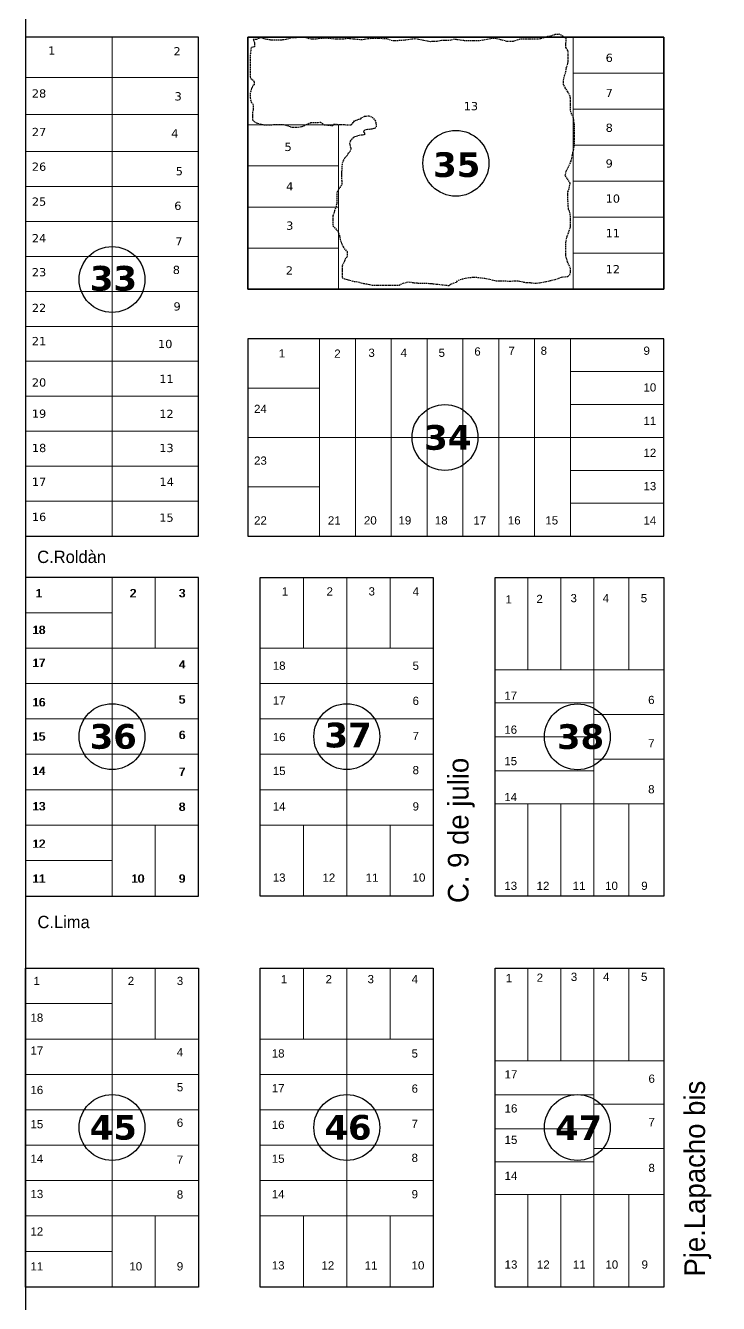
# Model space of a CAD drawing. Header units: millimetres. Extents: x 0 to 6558, y 60 to 10727.
# Drawn here: x 2200 to 2368.2, y 6726.2 to 7036.7 of the extents above; entities that cross this region are included whole.
import ezdxf

# ---------------------------------------------------------------- set-up
doc = ezdxf.new("R2010")
doc.units = ezdxf.units.MM
doc.linetypes.add('DASHED2', pattern=[0.375, 0.25, -0.125])
for name, color, linetype, lineweight in [('0 LAGUNA', 140, 'Continuous', 30), ('0 N° DE PARCELA', 255, 'Continuous', 25), ('0 SIG - PARCELAS', 252, 'Continuous', 18)]:
    doc.layers.add(name, color=color, linetype=linetype, lineweight=lineweight)
for name, color, linetype in [('0 NOMBRE DE CALLES', 255, 'Continuous'), ('0 N° DE MANZANA', 255, 'Continuous'), ('0 SIG - CHACRAS', 253, 'Continuous'), ('0 SIG - MANZANAS', 253, 'Continuous')]:
    doc.layers.add(name, color=color, linetype=linetype)
doc.styles.get("Standard").update_dxf_attribs({"font": 'arial.ttf'})
doc.styles.add('STYLE1', font='arial.ttf')

msp = doc.modelspace()

# ---------------------------------------------------------------- linework, layer by layer
at = {"layer": '0 LAGUNA', "linetype": 'DASHED2', "ltscale": 1.2}
msp.add_lwpolyline([(2255.562, 7032.601), (2255.562, 7031.564), (2254.728, 7031.319), (2254.582, 7029.931), (2254.508, 7029.492), (2254.508, 7028.323), (2254.508, 7027.227), (2254.508, 7026.569), (2254.508, 7026.131), (2254.508, 7025.619), (2254.508, 7025.4), (2254.508, 7024.231), (2254.655, 7023.865), (2255.313, 7023.354), (2255.459, 7022.988), (2255.459, 7022.33), (2255.094, 7021.965), (2254.874, 7021.38), (2254.655, 7020.796), (2254.508, 7020.211), (2254.508, 7019.115), (2254.801, 7018.092), (2255.167, 7017.58), (2255.24, 7017.069), (2255.24, 7016.411), (2255.24, 7016.192), (2255.094, 7015.68), (2255.094, 7014.876), (2255.094, 7014.584), (2255.094, 7013.78), (2255.971, 7013.049), (2257.8, 7012.611), (2259.775, 7012.611), (2262.627, 7012.684), (2264.382, 7012.099), (2264.821, 7012.026), (2266.211, 7012.026), (2267.162, 7012.172), (2268.186, 7012.684), (2269.283, 7013.122), (2271.623, 7013.195), (2272.501, 7012.611), (2274.695, 7012.391), (2274.768, 7012.757), (2279.084, 7012.537), (2279.527, 7013.152), (2279.655, 7013.344), (2279.943, 7013.568), (2280.264, 7013.697), (2280.904, 7013.953), (2281.353, 7014.017), (2281.609, 7014.337), (2282.282, 7014.657), (2282.698, 7014.721), (2283.307, 7014.753), (2284.14, 7014.433), (2284.813, 7013.729), (2285.037, 7013.216), (2285.037, 7012.864), (2285.101, 7012.384), (2285.069, 7011.936), (2284.877, 7011.744), (2284.588, 7011.648), (2284.332, 7011.616), (2284.044, 7011.52), (2283.819, 7011.488), (2283.531, 7011.456), (2282.987, 7011.456), (2282.41, 7011.328), (2282.09, 7011.104), (2282.058, 7010.912), (2282.122, 7010.816), (2282.25, 7010.624), (2282.282, 7010.336), (2282.346, 7010.208), (2282.09, 7010.112), (2281.769, 7010.048), (2280.969, 7010.016), (2280.264, 7009.728), (2279.751, 7009.6), (2279.527, 7009.375), (2279.207, 7009.183), (2278.95, 7008.863), (2278.822, 7008.575), (2278.662, 7008.127), (2278.854, 7007.167), (2278.95, 7006.911), (2278.95, 7006.751), (2278.634, 7005.911), (2278.307, 7005.666), (2278.061, 7005.093), (2277.487, 7004.52), (2277.078, 7003.865), (2276.832, 7002.964), (2276.75, 7001.572), (2276.668, 7000.917), (2276.668, 7000.098), (2276.75, 6998.952), (2276.75, 6997.97), (2276.176, 6997.233), (2275.603, 6996.168), (2275.603, 6994.858), (2275.521, 6993.221), (2275.029, 6991.665), (2274.619, 6990.519), (2274.619, 6989.373), (2274.619, 6988.063), (2275.767, 6986.753), (2276.176, 6985.77), (2276.422, 6984.46), (2277.078, 6982.905), (2277.651, 6982.168), (2278.061, 6981.758), (2278.06, 6980.492), (2277.651, 6980.083), (2277.405, 6979.428), (2276.831, 6978.282), (2276.831, 6977.054), (2276.831, 6976.235), (2276.831, 6975.416), (2277.405, 6975.171), (2278.306, 6974.925), (2279.781, 6974.515), (2280.273, 6974.515), (2281.502, 6974.188), (2282.075, 6974.024), (2282.731, 6973.942), (2284.206, 6973.615), (2285.599, 6973.615), (2286.746, 6973.615), (2287.402, 6973.615), (2288.549, 6973.615), (2289.696, 6973.615), (2290.679, 6973.615), (2291.662, 6974.106), (2292.973, 6974.434), (2294.366, 6974.188), (2295.759, 6974.106), (2296.743, 6974.106), (2298.463, 6974.024), (2302.724, 6973.533), (2303.38, 6973.942), (2304.691, 6974.434), (2305.101, 6974.843), (2306.412, 6975.252), (2307.887, 6975.498), (2309.28, 6975.58), (2310.427, 6975.416), (2311.41, 6975.334), (2314.278, 6974.679), (2315.425, 6974.679), (2317.556, 6974.597), (2319.604, 6974.679), (2321.363, 6974.267), (2322.265, 6974.267), (2323.658, 6974.103), (2324.805, 6974.185), (2326.444, 6974.513), (2328.574, 6975.004), (2330.131, 6975.577), (2331.688, 6975.741), (2332.179, 6976.15), (2332.343, 6976.969), (2332.261, 6977.788), (2331.606, 6979.261), (2331.196, 6980.653), (2331.196, 6982.454), (2331.196, 6984.01), (2331.442, 6985.238), (2331.852, 6986.384), (2332.343, 6987.858), (2332.343, 6989.578), (2332.343, 6990.151), (2332.098, 6991.543), (2331.852, 6992.034), (2331.77, 6992.853), (2331.688, 6994.244), (2331.688, 6995.227), (2331.688, 6996.291), (2332.016, 6997.192), (2332.098, 6997.683), (2332.261, 6998.42), (2331.032, 7000.303), (2331.288, 7001.348), (2331.779, 7002.248), (2332.435, 7003.722), (2332.845, 7005.605), (2333.254, 7007.406), (2333.254, 7009.044), (2333.254, 7009.781), (2333.254, 7010.6), (2333.254, 7012.646), (2333.008, 7014.366), (2332.353, 7015.758), (2332.271, 7016.74), (2332.271, 7018.46), (2332.271, 7019.033), (2332.189, 7019.524), (2331.697, 7020.588), (2331.042, 7021.571), (2330.632, 7022.308), (2330.632, 7022.963), (2330.632, 7023.454), (2330.878, 7024.6), (2331.206, 7025.501), (2331.288, 7026.319), (2331.697, 7027.548), (2331.779, 7028.694), (2331.779, 7029.431), (2331.697, 7030.659), (2331.206, 7031.314), (2331.206, 7032.46), (2331.288, 7033.606), (2329.649, 7034.589), (2328.584, 7034.507), (2327.436, 7034.098), (2326.699, 7034.016), (2324.978, 7033.443), (2322.766, 7033.361), (2321.455, 7033.361), (2319.98, 7033.361), (2318.423, 7032.869), (2316.866, 7032.869), (2314.244, 7033.524), (2313.261, 7033.524), (2309.983, 7032.951), (2308.098, 7032.951), (2306.378, 7033.033), (2304.083, 7033.361), (2303.264, 7033.115), (2301.625, 7033.033), (2300.97, 7033.033), (2299.822, 7032.869), (2298.348, 7032.788), (2296.253, 7033.144), (2294.532, 7033.471), (2291.337, 7033.062), (2289.042, 7032.98), (2287.813, 7033.471), (2285.519, 7033.553), (2284.29, 7033.553), (2283.061, 7033.471), (2281.586, 7033.225), (2279.865, 7033.389), (2278.226, 7033.553), (2277.161, 7033.389), (2275.44, 7033.389), (2272.982, 7033.635), (2271.343, 7033.553), (2270.524, 7033.389), (2269.295, 7033.389), (2267.656, 7033.799), (2266.181, 7033.799), (2264.296, 7033.635), (2263.149, 7033.307), (2261.92, 7033.144), (2259.789, 7033.144), (2258.233, 7033.389), (2257.085, 7033.717), (2256.02, 7033.307), (2255.283, 7033.307), (2255.562, 7032.601)], dxfattribs=at)
msp.add_lwpolyline([(2255.562, 7032.601), (2255.562, 7031.564), (2254.728, 7031.319), (2254.582, 7029.931), (2254.508, 7029.492), (2254.508, 7028.323), (2254.508, 7027.227), (2254.508, 7026.569), (2254.508, 7026.131), (2254.508, 7025.619), (2254.508, 7025.4), (2254.508, 7024.231), (2254.655, 7023.865), (2255.313, 7023.354), (2255.459, 7022.988), (2255.459, 7022.33), (2255.094, 7021.965), (2254.874, 7021.38), (2254.655, 7020.796), (2254.508, 7020.211), (2254.508, 7019.115), (2254.801, 7018.092), (2255.167, 7017.58), (2255.24, 7017.069), (2255.24, 7016.411), (2255.24, 7016.192), (2255.094, 7015.68), (2255.094, 7014.876), (2255.094, 7014.584), (2255.094, 7013.78), (2255.971, 7013.049), (2257.8, 7012.611), (2259.775, 7012.611), (2262.627, 7012.684), (2264.382, 7012.099), (2264.821, 7012.026), (2266.211, 7012.026), (2267.162, 7012.172), (2268.186, 7012.684), (2269.283, 7013.122), (2271.623, 7013.195), (2272.501, 7012.611), (2274.695, 7012.391), (2274.768, 7012.757), (2279.084, 7012.537), (2279.527, 7013.152), (2279.655, 7013.344), (2279.943, 7013.568), (2280.264, 7013.697), (2280.904, 7013.953), (2281.353, 7014.017), (2281.609, 7014.337), (2282.282, 7014.657), (2282.698, 7014.721), (2283.307, 7014.753), (2284.14, 7014.433), (2284.813, 7013.729), (2285.037, 7013.216), (2285.037, 7012.864), (2285.101, 7012.384), (2285.069, 7011.936), (2284.877, 7011.744), (2284.588, 7011.648), (2284.332, 7011.616), (2284.044, 7011.52), (2283.819, 7011.488), (2283.531, 7011.456), (2282.987, 7011.456), (2282.41, 7011.328), (2282.09, 7011.104), (2282.058, 7010.912), (2282.122, 7010.816), (2282.25, 7010.624), (2282.282, 7010.336), (2282.346, 7010.208), (2282.09, 7010.112), (2281.769, 7010.048), (2280.969, 7010.016), (2280.264, 7009.728), (2279.751, 7009.6), (2279.527, 7009.375), (2279.207, 7009.183), (2278.95, 7008.863), (2278.822, 7008.575), (2278.662, 7008.127), (2278.854, 7007.167), (2278.95, 7006.911), (2278.95, 7006.751), (2278.634, 7005.911), (2278.307, 7005.666), (2278.061, 7005.093), (2277.487, 7004.52), (2277.078, 7003.865), (2276.832, 7002.964), (2276.75, 7001.572), (2276.668, 7000.917), (2276.668, 7000.098), (2276.75, 6998.952), (2276.75, 6997.97), (2276.176, 6997.233), (2275.603, 6996.168), (2275.603, 6994.858), (2275.521, 6993.221), (2275.029, 6991.665), (2274.619, 6990.519), (2274.619, 6989.373), (2274.619, 6988.063), (2275.767, 6986.753), (2276.176, 6985.77), (2276.422, 6984.46), (2277.078, 6982.905), (2277.651, 6982.168), (2278.061, 6981.758), (2278.06, 6980.492), (2277.651, 6980.083), (2277.405, 6979.428), (2276.831, 6978.282), (2276.831, 6977.054), (2276.831, 6976.235), (2276.831, 6975.416), (2277.405, 6975.171), (2278.306, 6974.925), (2279.781, 6974.515), (2280.273, 6974.515), (2281.502, 6974.188), (2282.075, 6974.024), (2282.731, 6973.942), (2284.206, 6973.615), (2285.599, 6973.615), (2286.746, 6973.615), (2287.402, 6973.615), (2288.549, 6973.615), (2289.696, 6973.615), (2290.679, 6973.615), (2291.662, 6974.106), (2292.973, 6974.434), (2294.366, 6974.188), (2295.759, 6974.106), (2296.743, 6974.106), (2298.463, 6974.024), (2302.724, 6973.533), (2303.38, 6973.942), (2304.691, 6974.434), (2305.101, 6974.843), (2306.412, 6975.252), (2307.887, 6975.498), (2309.28, 6975.58), (2310.427, 6975.416), (2311.41, 6975.334), (2314.278, 6974.679), (2315.425, 6974.679), (2317.556, 6974.597), (2319.604, 6974.679), (2321.363, 6974.267), (2322.265, 6974.267), (2323.658, 6974.103), (2324.805, 6974.185), (2326.444, 6974.513), (2328.574, 6975.004), (2330.131, 6975.577), (2331.688, 6975.741), (2332.179, 6976.15), (2332.343, 6976.969), (2332.261, 6977.788), (2331.606, 6979.261), (2331.196, 6980.653), (2331.196, 6982.454), (2331.196, 6984.01), (2331.442, 6985.238), (2331.852, 6986.384), (2332.343, 6987.858), (2332.343, 6989.578), (2332.343, 6990.151), (2332.098, 6991.543), (2331.852, 6992.034), (2331.77, 6992.853), (2331.688, 6994.244), (2331.688, 6995.227), (2331.688, 6996.291), (2332.016, 6997.192), (2332.098, 6997.683), (2332.261, 6998.42), (2331.032, 7000.303), (2331.288, 7001.348), (2331.779, 7002.248), (2332.435, 7003.722), (2332.845, 7005.605), (2333.254, 7007.406), (2333.254, 7009.044), (2333.254, 7009.781), (2333.254, 7010.6), (2333.254, 7012.646), (2333.008, 7014.366), (2332.353, 7015.758), (2332.271, 7016.74), (2332.271, 7018.46), (2332.271, 7019.033), (2332.189, 7019.524), (2331.697, 7020.588), (2331.042, 7021.571), (2330.632, 7022.308), (2330.632, 7022.963), (2330.632, 7023.454), (2330.878, 7024.6), (2331.206, 7025.501), (2331.288, 7026.319), (2331.697, 7027.548), (2331.779, 7028.694), (2331.779, 7029.431), (2331.697, 7030.659), (2331.206, 7031.314), (2331.206, 7032.46), (2331.288, 7033.606), (2329.649, 7034.589), (2328.584, 7034.507), (2327.436, 7034.098), (2326.699, 7034.016), (2324.978, 7033.443), (2322.766, 7033.361), (2321.455, 7033.361), (2319.98, 7033.361), (2318.423, 7032.869), (2316.866, 7032.869), (2314.244, 7033.524), (2313.261, 7033.524), (2309.983, 7032.951), (2308.098, 7032.951), (2306.378, 7033.033), (2304.083, 7033.361), (2303.264, 7033.115), (2301.625, 7033.033), (2300.97, 7033.033), (2299.822, 7032.869), (2298.348, 7032.788), (2296.253, 7033.144), (2294.532, 7033.471), (2291.337, 7033.062), (2289.042, 7032.98), (2287.813, 7033.471), (2285.519, 7033.553), (2284.29, 7033.553), (2283.061, 7033.471), (2281.586, 7033.225), (2279.865, 7033.389), (2278.226, 7033.553), (2277.161, 7033.389), (2275.44, 7033.389), (2272.982, 7033.635), (2271.343, 7033.553), (2270.524, 7033.389), (2269.295, 7033.389), (2267.656, 7033.799), (2266.181, 7033.799), (2264.296, 7033.635), (2263.149, 7033.307), (2261.92, 7033.144), (2259.789, 7033.144), (2258.233, 7033.389), (2257.085, 7033.717), (2256.02, 7033.307), (2255.283, 7033.307), (2255.562, 7032.601)], dxfattribs=at)
at = {"layer": '0 N° DE MANZANA'}
for centre in [(2304.479, 7003.23), (2220.979, 6974.986), (2301.829, 6936.605), (2220.979, 6863.905), (2277.979, 6863.905), (2333.979, 6863.855), (2220.979, 6768.905), (2277.979, 6768.905), (2333.979, 6768.905)]:
    msp.add_circle(centre, 8, dxfattribs=at)
at = {"layer": '0 SIG - CHACRAS'}
msp.add_lwpolyline([(2199.979, 6415.105), (3179.979, 6415.105), (3179.979, 7395.105), (2199.979, 7395.105)], close=True, dxfattribs=at)
at = {"layer": '0 SIG - MANZANAS'}
for points in [[(2199.979, 6912.605), (2241.979, 6912.605), (2241.979, 7033.855), (2199.979, 7033.855)], [(2354.979, 7033.855), (2253.979, 7033.855), (2253.979, 6972.605), (2354.979, 6972.605)], [(2253.979, 7033.855), (2354.979, 7033.855), (2354.979, 6972.605), (2253.979, 6972.605)], [(2253.979, 6912.605), (2354.979, 6912.605), (2354.979, 6960.605), (2253.979, 6960.605)], [(2199.979, 6825.105), (2241.979, 6825.105), (2241.979, 6902.605), (2199.979, 6902.605)], [(2256.979, 6902.605), (2298.979, 6902.605), (2298.979, 6825.105), (2256.979, 6825.105)], [(2313.979, 6902.605), (2354.979, 6902.605), (2354.979, 6825.105), (2313.979, 6825.105)], [(2199.979, 6807.605), (2241.979, 6807.605), (2241.979, 6730.105), (2199.979, 6730.105)], [(2298.979, 6730.105), (2256.979, 6730.105), (2256.979, 6807.605), (2298.979, 6807.605)], [(2313.979, 6807.605), (2354.979, 6807.605), (2354.979, 6730.105), (2313.979, 6730.105)]]:
    msp.add_lwpolyline(points, close=True, dxfattribs=at)
at = {"layer": '0 SIG - PARCELAS'}
for points in [[(2220.979, 7024.105), (2199.979, 7024.105), (2199.979, 7033.855), (2220.979, 7033.855)], [(2220.979, 7024.105), (2241.979, 7024.105), (2241.979, 7033.855), (2220.979, 7033.855)], [(2275.979, 7012.605), (2253.979, 7012.605), (2253.979, 7033.855), (2332.979, 7033.855), (2332.979, 6972.605), (2275.979, 6972.605)], [(2354.979, 7033.855), (2332.979, 7033.855), (2332.979, 7025.105), (2354.979, 7025.105)], [(2332.979, 7033.855), (2354.979, 7033.855), (2354.979, 7025.105), (2332.979, 7025.105)], [(2354.979, 7025.105), (2332.979, 7025.105), (2332.979, 7016.355), (2354.979, 7016.355)], [(2199.979, 7015.105), (2220.979, 7015.105), (2220.979, 7024.105), (2199.979, 7024.105)], [(2220.979, 7015.105), (2241.979, 7015.105), (2241.979, 7024.105), (2220.979, 7024.105)], [(2354.979, 7016.355), (2332.979, 7016.355), (2332.979, 7007.605), (2354.979, 7007.605)], [(2199.979, 7006.105), (2220.979, 7006.105), (2220.979, 7015.105), (2199.979, 7015.105)], [(2220.979, 7006.105), (2241.979, 7006.105), (2241.979, 7015.105), (2220.979, 7015.105)], [(2253.979, 7002.605), (2275.979, 7002.605), (2275.979, 7012.605), (2253.979, 7012.605)], [(2199.979, 6997.605), (2220.979, 6997.605), (2220.979, 7006.105), (2199.979, 7006.105)], [(2220.979, 6997.605), (2241.979, 6997.605), (2241.979, 7006.105), (2220.979, 7006.105)], [(2354.979, 7007.605), (2332.979, 7007.605), (2332.979, 6998.855), (2354.979, 6998.855)], [(2253.979, 6992.605), (2275.979, 6992.605), (2275.979, 7002.605), (2253.979, 7002.605)], [(2199.979, 6989.105), (2220.979, 6989.105), (2220.979, 6997.605), (2199.979, 6997.605)], [(2220.979, 6989.105), (2241.979, 6989.105), (2241.979, 6997.605), (2220.979, 6997.605)], [(2354.979, 6998.855), (2332.979, 6998.855), (2332.979, 6990.105), (2354.979, 6990.105)], [(2253.979, 6982.605), (2275.979, 6982.605), (2275.979, 6992.605), (2253.979, 6992.605)], [(2199.979, 6980.605), (2220.979, 6980.605), (2220.979, 6989.105), (2199.979, 6989.105)], [(2220.979, 6980.605), (2241.979, 6980.605), (2241.979, 6989.105), (2220.979, 6989.105)], [(2354.979, 6990.105), (2332.979, 6990.105), (2332.979, 6981.355), (2354.979, 6981.355)], [(2253.979, 6972.605), (2275.979, 6972.605), (2275.979, 6982.605), (2253.979, 6982.605)], [(2253.979, 6982.605), (2275.979, 6982.605), (2275.979, 6972.605), (2253.979, 6972.605)], [(2354.979, 6981.355), (2332.979, 6981.355), (2332.979, 6972.605), (2354.979, 6972.605)], [(2199.979, 6972.105), (2220.979, 6972.105), (2220.979, 6980.605), (2199.979, 6980.605)], [(2220.979, 6972.105), (2241.979, 6972.105), (2241.979, 6980.605), (2220.979, 6980.605)], [(2199.979, 6963.605), (2220.979, 6963.605), (2220.979, 6972.105), (2199.979, 6972.105)], [(2220.979, 6963.605), (2241.979, 6963.605), (2241.979, 6972.105), (2220.979, 6972.105)], [(2199.979, 6955.105), (2220.979, 6955.105), (2220.979, 6963.605), (2199.979, 6963.605)], [(2220.979, 6955.105), (2241.979, 6955.105), (2241.979, 6963.605), (2220.979, 6963.605)], [(2253.979, 6948.605), (2271.379, 6948.605), (2271.379, 6960.605), (2253.979, 6960.605)], [(2271.379, 6936.605), (2280.079, 6936.605), (2280.079, 6960.605), (2271.379, 6960.605)], [(2280.079, 6936.605), (2288.779, 6936.605), (2288.779, 6960.605), (2280.079, 6960.605)], [(2288.779, 6936.605), (2297.479, 6936.605), (2297.479, 6960.605), (2288.779, 6960.605)], [(2297.479, 6936.605), (2306.179, 6936.605), (2306.179, 6960.605), (2297.479, 6960.605)], [(2306.179, 6936.605), (2314.879, 6936.605), (2314.879, 6960.605), (2306.179, 6960.605)], [(2314.879, 6936.605), (2323.579, 6936.605), (2323.579, 6960.605), (2314.879, 6960.605)], [(2323.579, 6936.605), (2332.279, 6936.605), (2332.279, 6960.605), (2323.579, 6960.605)], [(2332.279, 6952.605), (2354.979, 6952.605), (2354.979, 6960.605), (2332.279, 6960.605)], [(2199.979, 6946.605), (2220.979, 6946.605), (2220.979, 6955.105), (2199.979, 6955.105)], [(2220.979, 6946.605), (2241.979, 6946.605), (2241.979, 6955.105), (2220.979, 6955.105)], [(2332.279, 6944.605), (2354.979, 6944.605), (2354.979, 6952.605), (2332.279, 6952.605)], [(2253.979, 6936.605), (2271.379, 6936.605), (2271.379, 6948.605), (2253.979, 6948.605)], [(2199.979, 6938.105), (2220.979, 6938.105), (2220.979, 6946.605), (2199.979, 6946.605)], [(2220.979, 6938.105), (2241.979, 6938.105), (2241.979, 6946.605), (2220.979, 6946.605)], [(2332.279, 6936.605), (2354.979, 6936.605), (2354.979, 6944.605), (2332.279, 6944.605)], [(2199.979, 6929.605), (2220.979, 6929.605), (2220.979, 6938.105), (2199.979, 6938.105)], [(2220.979, 6929.605), (2241.979, 6929.605), (2241.979, 6938.105), (2220.979, 6938.105)], [(2253.979, 6924.605), (2271.379, 6924.605), (2271.379, 6936.605), (2253.979, 6936.605)], [(2271.379, 6912.605), (2280.079, 6912.605), (2280.079, 6936.605), (2271.379, 6936.605)], [(2280.079, 6912.605), (2288.779, 6912.605), (2288.779, 6936.605), (2280.079, 6936.605)], [(2288.779, 6912.605), (2297.479, 6912.605), (2297.479, 6936.605), (2288.779, 6936.605)], [(2297.479, 6912.605), (2306.179, 6912.605), (2306.179, 6936.605), (2297.479, 6936.605)], [(2306.179, 6912.605), (2314.879, 6912.605), (2314.879, 6936.605), (2306.179, 6936.605)], [(2314.879, 6912.605), (2323.579, 6912.605), (2323.579, 6936.605), (2314.879, 6936.605)], [(2323.579, 6912.605), (2332.279, 6912.605), (2332.279, 6936.605), (2323.579, 6936.605)], [(2332.279, 6928.605), (2354.979, 6928.605), (2354.979, 6936.605), (2332.279, 6936.605)], [(2199.979, 6921.105), (2220.979, 6921.105), (2220.979, 6929.605), (2199.979, 6929.605)], [(2220.979, 6921.105), (2241.979, 6921.105), (2241.979, 6929.605), (2220.979, 6929.605)], [(2332.279, 6920.605), (2354.979, 6920.605), (2354.979, 6928.605), (2332.279, 6928.605)], [(2253.979, 6912.605), (2271.379, 6912.605), (2271.379, 6924.605), (2253.979, 6924.605)], [(2199.979, 6912.605), (2220.979, 6912.605), (2220.979, 6921.105), (2199.979, 6921.105)], [(2220.979, 6912.605), (2241.979, 6912.605), (2241.979, 6921.105), (2220.979, 6921.105)], [(2332.279, 6912.605), (2354.979, 6912.605), (2354.979, 6920.605), (2332.279, 6920.605)], [(2199.979, 6894.005), (2220.979, 6894.005), (2220.979, 6902.605), (2199.979, 6902.605)], [(2220.979, 6885.405), (2231.479, 6885.405), (2231.479, 6902.605), (2220.979, 6902.605)], [(2231.479, 6885.405), (2241.979, 6885.405), (2241.979, 6902.605), (2231.479, 6902.605)], [(2256.979, 6885.405), (2267.479, 6885.405), (2267.479, 6902.605), (2256.979, 6902.605)], [(2267.479, 6885.405), (2277.979, 6885.405), (2277.979, 6902.605), (2267.479, 6902.605)], [(2277.979, 6885.405), (2288.479, 6885.405), (2288.479, 6902.605), (2277.979, 6902.605)], [(2288.479, 6885.405), (2298.979, 6885.405), (2298.979, 6902.605), (2288.479, 6902.605)], [(2313.979, 6880.105), (2321.979, 6880.105), (2321.979, 6902.605), (2313.979, 6902.605)], [(2321.979, 6880.105), (2329.979, 6880.105), (2329.979, 6902.605), (2321.979, 6902.605)], [(2329.979, 6880.105), (2337.979, 6880.105), (2337.979, 6902.605), (2329.979, 6902.605)], [(2337.979, 6880.105), (2346.479, 6880.105), (2346.479, 6902.605), (2337.979, 6902.605)], [(2346.479, 6880.105), (2354.979, 6880.105), (2354.979, 6902.605), (2346.479, 6902.605)], [(2199.979, 6885.405), (2220.979, 6885.405), (2220.979, 6894.005), (2199.979, 6894.005)], [(2199.979, 6876.805), (2220.979, 6876.805), (2220.979, 6885.405), (2199.979, 6885.405)], [(2220.979, 6876.805), (2241.979, 6876.805), (2241.979, 6885.405), (2220.979, 6885.405)], [(2256.979, 6876.805), (2277.979, 6876.805), (2277.979, 6885.405), (2256.979, 6885.405)], [(2277.979, 6876.805), (2298.979, 6876.805), (2298.979, 6885.405), (2277.979, 6885.405)], [(2313.979, 6872.105), (2337.979, 6872.105), (2337.979, 6880.105), (2313.979, 6880.105)], [(2337.979, 6869.305), (2354.979, 6869.305), (2354.979, 6880.105), (2337.979, 6880.105)], [(2199.979, 6868.205), (2220.979, 6868.205), (2220.979, 6876.805), (2199.979, 6876.805)], [(2220.979, 6868.205), (2241.979, 6868.205), (2241.979, 6876.805), (2220.979, 6876.805)], [(2256.979, 6868.205), (2277.979, 6868.205), (2277.979, 6876.805), (2256.979, 6876.805)], [(2277.979, 6868.205), (2298.979, 6868.205), (2298.979, 6876.805), (2277.979, 6876.805)], [(2313.979, 6863.855), (2337.979, 6863.855), (2337.979, 6872.105), (2313.979, 6872.105)], [(2199.979, 6859.605), (2220.979, 6859.605), (2220.979, 6868.205), (2199.979, 6868.205)], [(2220.979, 6859.605), (2241.979, 6859.605), (2241.979, 6868.205), (2220.979, 6868.205)], [(2256.979, 6859.605), (2277.979, 6859.605), (2277.979, 6868.205), (2256.979, 6868.205)], [(2277.979, 6859.605), (2298.979, 6859.605), (2298.979, 6868.205), (2277.979, 6868.205)], [(2337.979, 6858.405), (2354.979, 6858.405), (2354.979, 6869.305), (2337.979, 6869.305)], [(2313.979, 6855.605), (2337.979, 6855.605), (2337.979, 6863.855), (2313.979, 6863.855)], [(2199.979, 6851.005), (2220.979, 6851.005), (2220.979, 6859.605), (2199.979, 6859.605)], [(2220.979, 6851.005), (2241.979, 6851.005), (2241.979, 6859.605), (2220.979, 6859.605)], [(2256.979, 6851.005), (2277.979, 6851.005), (2277.979, 6859.605), (2256.979, 6859.605)], [(2277.979, 6851.005), (2298.979, 6851.005), (2298.979, 6859.605), (2277.979, 6859.605)], [(2337.979, 6847.605), (2354.979, 6847.605), (2354.979, 6858.405), (2337.979, 6858.405)], [(2313.979, 6847.605), (2337.979, 6847.605), (2337.979, 6855.605), (2313.979, 6855.605)], [(2199.979, 6842.405), (2220.979, 6842.405), (2220.979, 6851.005), (2199.979, 6851.005)], [(2220.979, 6842.405), (2241.979, 6842.405), (2241.979, 6851.005), (2220.979, 6851.005)], [(2256.979, 6842.405), (2277.979, 6842.405), (2277.979, 6851.005), (2256.979, 6851.005)], [(2277.979, 6842.405), (2298.979, 6842.405), (2298.979, 6851.005), (2277.979, 6851.005)], [(2313.979, 6825.105), (2321.979, 6825.105), (2321.979, 6847.605), (2313.979, 6847.605)], [(2321.979, 6825.105), (2329.979, 6825.105), (2329.979, 6847.605), (2321.979, 6847.605)], [(2329.979, 6825.105), (2337.979, 6825.105), (2337.979, 6847.605), (2329.979, 6847.605)], [(2337.979, 6825.105), (2346.479, 6825.105), (2346.479, 6847.605), (2337.979, 6847.605)], [(2346.479, 6825.105), (2354.979, 6825.105), (2354.979, 6847.605), (2346.479, 6847.605)], [(2199.979, 6833.805), (2220.979, 6833.805), (2220.979, 6842.405), (2199.979, 6842.405)], [(2220.979, 6825.105), (2231.479, 6825.105), (2231.479, 6842.405), (2220.979, 6842.405)], [(2231.479, 6825.105), (2241.979, 6825.105), (2241.979, 6842.405), (2231.479, 6842.405)], [(2256.979, 6825.105), (2267.479, 6825.105), (2267.479, 6842.405), (2256.979, 6842.405)], [(2267.479, 6825.105), (2277.979, 6825.105), (2277.979, 6842.405), (2267.479, 6842.405)], [(2277.979, 6825.105), (2288.479, 6825.105), (2288.479, 6842.405), (2277.979, 6842.405)], [(2288.479, 6825.105), (2298.979, 6825.105), (2298.979, 6842.405), (2288.479, 6842.405)], [(2199.979, 6825.105), (2220.979, 6825.105), (2220.979, 6833.805), (2199.979, 6833.805)], [(2199.979, 6807.605), (2220.979, 6807.605), (2220.979, 6799.005), (2199.979, 6799.005)], [(2220.979, 6790.405), (2231.479, 6790.405), (2231.479, 6807.605), (2220.979, 6807.605)], [(2231.479, 6807.605), (2241.979, 6807.605), (2241.979, 6790.405), (2231.479, 6790.405)], [(2267.479, 6807.605), (2256.979, 6807.605), (2256.979, 6790.405), (2267.479, 6790.405)], [(2267.479, 6790.405), (2277.979, 6790.405), (2277.979, 6807.605), (2267.479, 6807.605)], [(2277.979, 6807.605), (2288.479, 6807.605), (2288.479, 6790.405), (2277.979, 6790.405)], [(2288.479, 6790.405), (2298.979, 6790.405), (2298.979, 6807.605), (2288.479, 6807.605)], [(2321.979, 6785.105), (2313.979, 6785.105), (2313.979, 6807.605), (2321.979, 6807.605)], [(2321.979, 6785.105), (2329.979, 6785.105), (2329.979, 6807.605), (2321.979, 6807.605)], [(2329.979, 6807.605), (2337.979, 6807.605), (2337.979, 6785.105), (2329.979, 6785.105)], [(2337.979, 6785.105), (2346.479, 6785.105), (2346.479, 6807.605), (2337.979, 6807.605)], [(2346.479, 6807.605), (2354.979, 6807.605), (2354.979, 6785.105), (2346.479, 6785.105)], [(2220.979, 6799.005), (2199.979, 6799.005), (2199.979, 6790.405), (2220.979, 6790.405)], [(2220.979, 6781.805), (2199.979, 6781.805), (2199.979, 6790.405), (2220.979, 6790.405)], [(2241.979, 6790.405), (2220.979, 6790.405), (2220.979, 6781.805), (2241.979, 6781.805)], [(2256.979, 6790.405), (2277.979, 6790.405), (2277.979, 6781.805), (2256.979, 6781.805)], [(2277.979, 6781.805), (2298.979, 6781.805), (2298.979, 6790.405), (2277.979, 6790.405)], [(2313.979, 6776.855), (2337.979, 6776.855), (2337.979, 6785.105), (2313.979, 6785.105)], [(2354.979, 6785.105), (2337.979, 6785.105), (2337.979, 6774.605), (2354.979, 6774.605)], [(2199.979, 6781.805), (2220.979, 6781.805), (2220.979, 6773.205), (2199.979, 6773.205)], [(2220.979, 6773.205), (2241.979, 6773.205), (2241.979, 6781.805), (2220.979, 6781.805)], [(2256.979, 6781.805), (2277.979, 6781.805), (2277.979, 6773.205), (2256.979, 6773.205)], [(2298.979, 6781.805), (2277.979, 6781.805), (2277.979, 6773.205), (2298.979, 6773.205)], [(2337.979, 6768.605), (2313.979, 6768.605), (2313.979, 6776.855), (2337.979, 6776.855)], [(2220.979, 6764.605), (2199.979, 6764.605), (2199.979, 6773.205), (2220.979, 6773.205)], [(2241.979, 6773.205), (2220.979, 6773.205), (2220.979, 6764.605), (2241.979, 6764.605)], [(2256.979, 6773.205), (2277.979, 6773.205), (2277.979, 6764.605), (2256.979, 6764.605)], [(2277.979, 6764.605), (2298.979, 6764.605), (2298.979, 6773.205), (2277.979, 6773.205)], [(2337.979, 6774.605), (2354.979, 6774.605), (2354.979, 6763.805), (2337.979, 6763.805)], [(2313.979, 6760.605), (2337.979, 6760.605), (2337.979, 6768.605), (2313.979, 6768.605)], [(2199.979, 6764.605), (2220.979, 6764.605), (2220.979, 6756.005), (2199.979, 6756.005)], [(2220.979, 6756.005), (2241.979, 6756.005), (2241.979, 6764.605), (2220.979, 6764.605)], [(2277.979, 6756.005), (2256.979, 6756.005), (2256.979, 6764.605), (2277.979, 6764.605)], [(2298.979, 6764.605), (2277.979, 6764.605), (2277.979, 6756.005), (2298.979, 6756.005)], [(2354.979, 6763.805), (2337.979, 6763.805), (2337.979, 6752.605), (2354.979, 6752.605)], [(2313.979, 6752.605), (2337.979, 6752.605), (2337.979, 6760.605), (2313.979, 6760.605)], [(2220.979, 6747.405), (2199.979, 6747.405), (2199.979, 6756.005), (2220.979, 6756.005)], [(2241.979, 6756.005), (2220.979, 6756.005), (2220.979, 6747.405), (2241.979, 6747.405)], [(2256.979, 6756.005), (2277.979, 6756.005), (2277.979, 6747.405), (2256.979, 6747.405)], [(2277.979, 6747.405), (2298.979, 6747.405), (2298.979, 6756.005), (2277.979, 6756.005)], [(2321.979, 6752.605), (2313.979, 6752.605), (2313.979, 6730.105), (2321.979, 6730.105)], [(2321.979, 6752.605), (2329.979, 6752.605), (2329.979, 6730.105), (2321.979, 6730.105)], [(2337.979, 6752.605), (2329.979, 6752.605), (2329.979, 6730.105), (2337.979, 6730.105)], [(2346.479, 6730.105), (2337.979, 6730.105), (2337.979, 6752.605), (2346.479, 6752.605)], [(2346.479, 6752.605), (2354.979, 6752.605), (2354.979, 6730.105), (2346.479, 6730.105)], [(2199.979, 6747.405), (2220.979, 6747.405), (2220.979, 6738.805), (2199.979, 6738.805)], [(2220.979, 6747.405), (2231.479, 6747.405), (2231.479, 6730.105), (2220.979, 6730.105)], [(2231.479, 6730.105), (2241.979, 6730.105), (2241.979, 6747.405), (2231.479, 6747.405)], [(2256.979, 6747.405), (2267.479, 6747.405), (2267.479, 6730.105), (2256.979, 6730.105)], [(2267.479, 6730.105), (2277.979, 6730.105), (2277.979, 6747.405), (2267.479, 6747.405)], [(2277.979, 6747.405), (2288.479, 6747.405), (2288.479, 6730.105), (2277.979, 6730.105)], [(2288.479, 6730.105), (2298.979, 6730.105), (2298.979, 6747.405), (2288.479, 6747.405)], [(2220.979, 6738.805), (2199.979, 6738.805), (2199.979, 6730.105), (2220.979, 6730.105)]]:
    msp.add_lwpolyline(points, close=True, dxfattribs=at)

# ---------------------------------------------------------------- texts
at = {"layer": '0 NOMBRE DE CALLES', "color": 4, "linetype": 'Continuous', "char_height": 3, "width": 783.33333, "attachment_point": 4}
for s, insert in [('\\pt9.9999;{\\fBankGothic Lt BT|b0|i0|c0|p34;\\C256;C.Roldàn}', (2202.8, 6907.57)), ('\\pt9.9999;{\\fBankGothic Lt BT|b0|i0|c0|p34;\\C256;C.Lima}', (2202.858, 6818.832))]:
    msp.add_mtext(s, dxfattribs=dict(at, insert=insert))
at = {"layer": '0 NOMBRE DE CALLES', "char_height": 5, "width": 783.33333, "attachment_point": 4, "rotation": 90}
for s, insert in [('\\pt10;{\\fBankGothic Lt BT|b0|i0|c0|p34;C. 9 de julio }', (2305.798, 6823.453)), ('\\pt10;{\\fBankGothic Lt BT|b0|i0|c0|p34;Pje.Lapacho bis}', (2363.224, 6732.697))]:
    msp.add_mtext(s, dxfattribs=dict(at, insert=insert))
at = {"layer": '0 N° DE MANZANA', "char_height": 6, "width": 338.88889, "attachment_point": 4}
for s, insert in [('{\\fVerdana|b1|i0|c0|p34;35}', (2298.959, 7002.849)), ('{\\fVerdana|b1|i0|c0|p34;33}', (2215.595, 6975.231)), ('{\\fVerdana|b1|i0|c0|p34;34}', (2296.786, 6936.561)), ('{\\fVerdana|b1|i0|c0|p34;36}', (2215.544, 6863.905)), ('{\\fVerdana|b1|i0|c0|p34;37}', (2272.581, 6864.228)), ('{\\fVerdana|b1|i0|c0|p34;38}', (2329.016, 6863.855)), ('{\\fVerdana|b1|i0|c0|p34;45}', (2215.544, 6768.905)), ('{\\fVerdana|b1|i0|c0|p34;46}', (2272.544, 6768.905)), ('{\\fVerdana|b1|i0|c0|p34;47}', (2328.544, 6768.905))]:
    msp.add_mtext(s, dxfattribs=dict(at, insert=insert))
at = {"layer": '0 N° DE PARCELA', "char_height": 2, "attachment_point": 4, "style": 'STYLE1'}
for s, insert in [('\\pt10;{\\fVerdana|b0|i0|c0|p34;1}', (2205.457, 7030.619)), ('\\pt10;{\\fVerdana|b0|i0|c0|p34;2}', (2235.902, 7030.444)), ('\\pt6;{\\fVerdana|b0|i0|c0|p34;6}', (2340.841, 7028.846)), ('\\pt10;{\\fVerdana|b0|i0|c0|p34;28}', (2201.507, 7020.184)), ('\\pt10;{\\fVerdana|b0|i0|c0|p34;3}', (2236.165, 7019.492)), ('\\pt6;{\\fVerdana|b0|i0|c0|p34;7}', (2340.841, 7020.317)), ('\\pt6;{\\fVerdana|b0|i0|c0|p34;13}', (2306.371, 7017.103)), ('\\pt6;{\\fVerdana|b0|i0|c0|p34;8}', (2340.841, 7011.846)), ('\\pt10;{\\fVerdana|b0|i0|c0|p34;27}', (2201.507, 7010.838)), ('\\pt10;{\\fVerdana|b0|i0|c0|p34;4}', (2235.35, 7010.489)), ('\\pt6;{\\fVerdana|b0|i0|c0|p34;5}', (2262.869, 7007.194)), ('\\pt10;{\\fVerdana|b0|i0|c0|p34;26}', (2201.507, 7002.385)), ('\\pt6;{\\fVerdana|b0|i0|c0|p34;9}', (2340.841, 7003.176)), ('\\pt10;{\\fVerdana|b0|i0|c0|p34;5}', (2236.44, 7001.307)), ('\\pt6;{\\fVerdana|b0|i0|c0|p34;4}', (2263.268, 6997.627)), ('\\pt4;{\\fVerdana|b0|i0|c0|p34;25}', (2201.507, 6993.899)), ('\\pt10;{\\fVerdana|b0|i0|c0|p34;6}', (2236.081, 6992.877)), ('\\pt6;{\\fVerdana|b0|i0|c0|p34;10}', (2340.841, 6994.638)), ('\\pt6;{\\fVerdana|b0|i0|c0|p34;3}', (2263.268, 6988.06)), ('\\pt10;{\\fVerdana|b0|i0|c0|p34;24}', (2201.507, 6985.021)), ('\\pt10;{\\fVerdana|b0|i0|c0|p34;7}', (2236.35, 6984.26)), ('\\pt6;{\\fVerdana|b0|i0|c0|p34;11}', (2340.841, 6986.267)), ('\\pt10;{\\fVerdana|b0|i0|c0|p34;8}', (2235.723, 6977.305)), ('\\pt6;{\\fVerdana|b0|i0|c0|p34;2}', (2263.168, 6977.198)), ('\\pt6;{\\fVerdana|b0|i0|c0|p34;12}', (2340.841, 6977.497)), ('\\pt10;{\\fVerdana|b0|i0|c0|p34;23}', (2201.507, 6976.756)), ('\\pt10;{\\fVerdana|b0|i0|c0|p34;22}', (2201.507, 6968.078)), ('\\pt10;{\\fVerdana|b0|i0|c0|p34;9}', (2235.903, 6968.433)), ('\\pt10;{\\fVerdana|b0|i0|c0|p34;21}', (2201.507, 6960.025)), ('\\pt10;{\\fVerdana|b0|i0|c0|p34;10}', (2232.141, 6959.304)), ('1', (2261.45, 6957.04)), ('2', (2274.935, 6956.978)), ('3', (2283.229, 6957.169)), ('4', (2291.038, 6957.169)), ('5', (2300.275, 6957.169)), ('6', (2308.949, 6957.486)), ('7', (2317.242, 6957.676)), ('8', (2325.052, 6957.676)), ('9', (2350.027, 6957.676)), ('\\pt10;{\\fVerdana|b0|i0|c0|p34;20}', (2201.507, 6949.947)), ('\\pt10;{\\fVerdana|b0|i0|c0|p34;11}', (2232.447, 6950.834)), ('10', (2350.027, 6948.749)), ('24', (2255.453, 6943.55)), ('\\pt10;{\\fVerdana|b0|i0|c0|p34;19}', (2201.507, 6942.37)), ('\\pt10;{\\fVerdana|b0|i0|c0|p34;12}', (2232.447, 6942.342)), ('11', (2350.027, 6940.633)), ('\\pt10;{\\fVerdana|b0|i0|c0|p34;18}', (2201.507, 6934.031)), ('\\pt10;{\\fVerdana|b0|i0|c0|p34;13}', (2232.447, 6934.033)), ('23', (2255.453, 6930.965)), ('12', (2350.027, 6932.876)), ('\\pt10;{\\fVerdana|b0|i0|c0|p34;17}', (2201.507, 6925.842)), ('\\pt10;{\\fVerdana|b0|i0|c0|p34;14}', (2232.5, 6925.842)), ('13', (2350.027, 6924.76)), ('\\pt10;{\\fVerdana|b0|i0|c0|p34;16}', (2201.507, 6917.277)), ('\\pt10;{\\fVerdana|b0|i0|c0|p34;15}', (2232.447, 6917.102)), ('22', (2255.453, 6916.442)), ('21', (2273.394, 6916.442)), ('20', (2282.141, 6916.442)), ('19', (2290.532, 6916.442)), ('18', (2299.368, 6916.442)), ('17', (2308.701, 6916.442)), ('16', (2317.091, 6916.442)), ('15', (2326.195, 6916.442)), ('14', (2350.027, 6916.442)), ('1', (2202.53, 6898.763)), ('2', (2225.4, 6898.763)), ('3', (2237.31, 6898.763)), ('1', (2262.213, 6899.188)), ('2', (2273.069, 6899.188)), ('3', (2283.267, 6899.188)), ('4', (2293.959, 6899.188)), ('1', (2316.498, 6897.265)), ('2', (2324.02, 6897.36)), ('3', (2332.314, 6897.55)), ('4', (2340.123, 6897.55)), ('5', (2349.361, 6897.55)), ('{\\fArial|b0|i0|c161|p34;1}8', (2201.767, 6889.829)), ('{\\fArial|b0|i0|c161|p34;1}7', (2201.767, 6881.83)), ('4', (2237.31, 6881.463)), ('{\\fArial|b0|i0|c161|p34;1}8', (2260.003, 6881.138)), ('5', (2293.959, 6881.12)), ('{\\fArial|b0|i0|c161|p34;1}6', (2201.767, 6872.255)), ('5', (2237.31, 6872.929)), ('{\\fArial|b0|i0|c161|p34;1}7', (2260.003, 6872.68)), ('6', (2293.959, 6872.585)), ('{\\fArial|b0|i0|c161|p34;1}7', (2316.232, 6873.864)), ('6', (2351.162, 6872.805)), ('{\\fArial|b0|i0|c161|p34;1}6', (2316.232, 6865.582)), ('{\\fArial|b0|i0|c161|p34;1}5', (2201.767, 6863.94)), ('6', (2237.31, 6864.304)), ('{\\fArial|b0|i0|c161|p34;1}6', (2260.003, 6863.788)), ('7', (2293.959, 6864.054)), ('7', (2351.162, 6862.276)), ('{\\fArial|b0|i0|c161|p34;1}5', (2316.232, 6857.946)), ('{\\fArial|b0|i0|c161|p34;1}4', (2201.767, 6855.577)), ('7', (2237.31, 6855.335)), ('{\\fArial|b0|i0|c161|p34;1}5', (2260.003, 6855.548)), ('8', (2293.959, 6855.751)), ('8', (2351.162, 6851.109)), ('{\\fArial|b0|i0|c161|p34;1}3', (2201.767, 6846.971)), ('8', (2237.31, 6846.85)), ('{\\fArial|b0|i0|c161|p34;1}4', (2260.003, 6846.943)), ('9', (2293.959, 6846.924)), ('{\\fArial|b0|i0|c161|p34;1}4', (2316.232, 6849.223)), ('{\\fArial|b0|i0|c161|p34;1}2', (2201.767, 6837.881)), ('11', (2201.767, 6829.397)), ('10', (2225.786, 6829.397)), ('9', (2237.31, 6829.397)), ('{\\fArial|b0|i0|c161|p34;1}3', (2260.003, 6829.636)), ('{\\fArial|b0|i0|c161|p34;1}2', (2272.071, 6829.636)), ('{\\fArial|b0|i0|c161|p34;1}1', (2282.557, 6829.636)), ('10', (2293.959, 6829.636)), ('13', (2316.232, 6827.635)), ('12', (2324.074, 6827.635)), ('11', (2332.822, 6827.635)), ('10', (2340.714, 6827.635)), ('9', (2349.485, 6827.635)), ('1', (2201.92, 6804.53)), ('2', (2224.791, 6804.53)), ('3', (2236.701, 6804.53)), ('1', (2261.971, 6804.954)), ('2', (2272.827, 6804.954)), ('3', (2283.025, 6804.954)), ('4', (2293.717, 6804.954)), ('1', (2316.569, 6805.223)), ('2', (2324.092, 6805.318)), ('3', (2332.385, 6805.509)), ('4', (2340.195, 6805.509)), ('5', (2349.432, 6805.509)), ('{\\fArial|b0|i0|c161|p34;1}8', (2201.157, 6795.596)), ('{\\fArial|b0|i0|c161|p34;1}7', (2201.157, 6787.597)), ('4', (2236.701, 6787.229)), ('{\\fArial|b0|i0|c161|p34;1}8', (2259.761, 6786.905)), ('5', (2293.717, 6786.886)), ('{\\fArial|b0|i0|c161|p34;1}7', (2316.303, 6781.823)), ('5', (2236.701, 6778.696)), ('{\\fArial|b0|i0|c161|p34;1}7', (2259.761, 6778.447)), ('6', (2293.717, 6778.351)), ('6', (2351.234, 6780.763)), ('{\\fArial|b0|i0|c161|p34;1}6', (2201.157, 6778.022)), ('{\\fArial|b0|i0|c161|p34;1}6', (2316.303, 6773.541)), ('{\\fArial|b0|i0|c161|p34;1}5', (2201.157, 6769.707)), ('6', (2236.701, 6770.07)), ('{\\fArial|b0|i0|c161|p34;1}6', (2259.761, 6769.555)), ('7', (2293.717, 6769.821)), ('7', (2351.234, 6770.235)), ('{\\fArial|b0|i0|c161|p34;1}5', (2316.303, 6765.904)), ('{\\fArial|b0|i0|c161|p34;1}4', (2201.157, 6761.344)), ('7', (2236.701, 6761.101)), ('{\\fArial|b0|i0|c161|p34;1}5', (2259.761, 6761.314)), ('8', (2293.717, 6761.518)), ('{\\fArial|b0|i0|c161|p34;1}4', (2316.303, 6757.181)), ('8', (2351.234, 6759.067)), ('{\\fArial|b0|i0|c161|p34;1}3', (2201.157, 6752.738)), ('8', (2236.701, 6752.617)), ('{\\fArial|b0|i0|c161|p34;1}4', (2259.761, 6752.709)), ('9', (2293.717, 6752.691)), ('{\\fArial|b0|i0|c161|p34;1}2', (2201.157, 6743.648)), ('11', (2201.157, 6735.164)), ('10', (2225.176, 6735.164)), ('9', (2236.701, 6735.164)), ('{\\fArial|b0|i0|c161|p34;1}3', (2259.761, 6735.402)), ('{\\fArial|b0|i0|c161|p34;1}2', (2271.829, 6735.402)), ('{\\fArial|b0|i0|c161|p34;1}1', (2282.315, 6735.402)), ('10', (2293.717, 6735.402)), ('13', (2316.303, 6735.594)), ('12', (2324.145, 6735.594)), ('11', (2332.893, 6735.594)), ('10', (2340.785, 6735.594)), ('9', (2349.556, 6735.594))]:
    msp.add_mtext(s, dxfattribs=dict(at, insert=insert))
at = {"layer": '0 N° DE PARCELA', "color": 7, "char_height": 2, "attachment_point": 4, "style": 'STYLE1'}
for s, insert in [('1', (2202.354, 6898.763)), ('2', (2225.224, 6898.763)), ('3', (2237.134, 6898.763)), ('{\\fArial|b0|i0|c161|p34;1}8', (2201.591, 6889.829)), ('{\\fArial|b0|i0|c161|p34;1}7', (2201.591, 6881.83)), ('4', (2237.134, 6881.463)), ('{\\fArial|b0|i0|c161|p34;1}6', (2201.591, 6872.255)), ('5', (2237.134, 6872.929)), ('{\\fArial|b0|i0|c161|p34;1}5', (2201.591, 6863.94)), ('6', (2237.134, 6864.304)), ('{\\fArial|b0|i0|c161|p34;1}4', (2201.591, 6855.577)), ('7', (2237.134, 6855.335)), ('{\\fArial|b0|i0|c161|p34;1}3', (2201.591, 6846.971)), ('8', (2237.134, 6846.85)), ('{\\fArial|b0|i0|c161|p34;1}2', (2201.591, 6837.881)), ('11', (2201.591, 6829.397)), ('10', (2225.61, 6829.397)), ('9', (2237.134, 6829.397)), ('1', (2201.92, 6804.53)), ('2', (2224.791, 6804.53)), ('3', (2236.701, 6804.53)), ('{\\fArial|b0|i0|c161|p34;1}8', (2201.157, 6795.596)), ('{\\fArial|b0|i0|c161|p34;1}7', (2201.157, 6787.597)), ('4', (2236.701, 6787.229)), ('5', (2236.701, 6778.696)), ('{\\fArial|b0|i0|c161|p34;1}6', (2201.157, 6778.022)), ('{\\fArial|b0|i0|c161|p34;1}5', (2201.157, 6769.707)), ('6', (2236.701, 6770.07)), ('{\\fArial|b0|i0|c161|p34;1}4', (2201.157, 6761.344)), ('7', (2236.701, 6761.101)), ('{\\fArial|b0|i0|c161|p34;1}3', (2201.157, 6752.738)), ('8', (2236.701, 6752.617)), ('{\\fArial|b0|i0|c161|p34;1}2', (2201.157, 6743.648)), ('11', (2201.157, 6735.164)), ('10', (2225.176, 6735.164)), ('9', (2236.701, 6735.164))]:
    msp.add_mtext(s, dxfattribs=dict(at, insert=insert))

doc.saveas('drawing.dxf')
